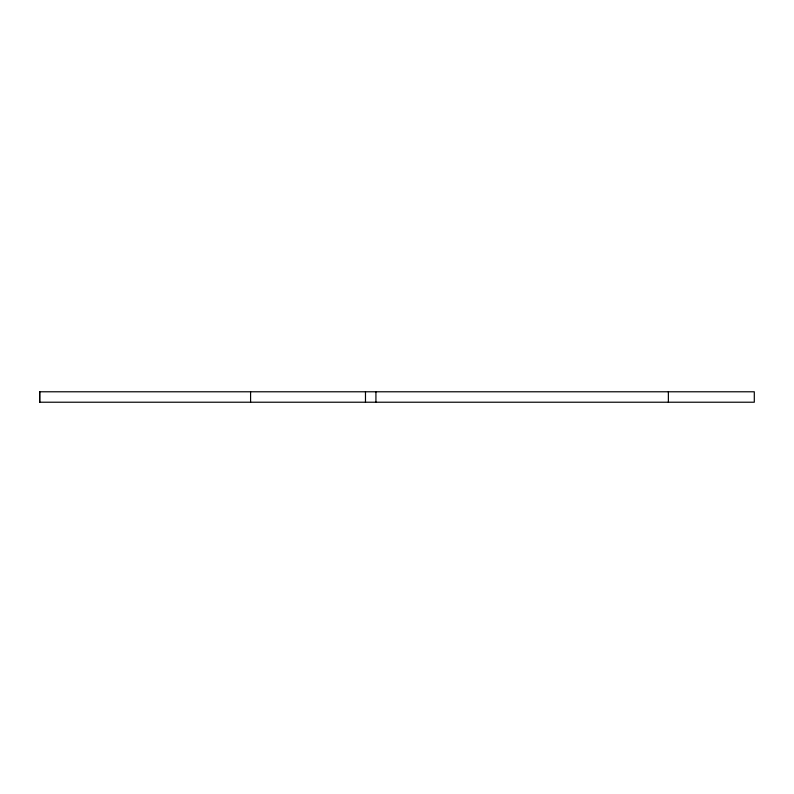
<?xml version="1.0" encoding="UTF-8"?>
<svg xmlns="http://www.w3.org/2000/svg" width="794" height="794" viewBox="0 0 794 794"><rect width="100%" height="100%" fill="white"/><g stroke="black" fill="none" stroke-linecap="round" stroke-linejoin="round"><path stroke-width="1.19" d="M39.7 402.221L39.7 391.779L754.3 391.779L754.3 402.221L39.7 402.221L39.7 391.779M668.369 391.779L668.369 402.221M375.929 391.779L375.929 402.221M365.478 391.779L365.478 402.221M250.586 391.779L250.586 402.221"/></g></svg>
